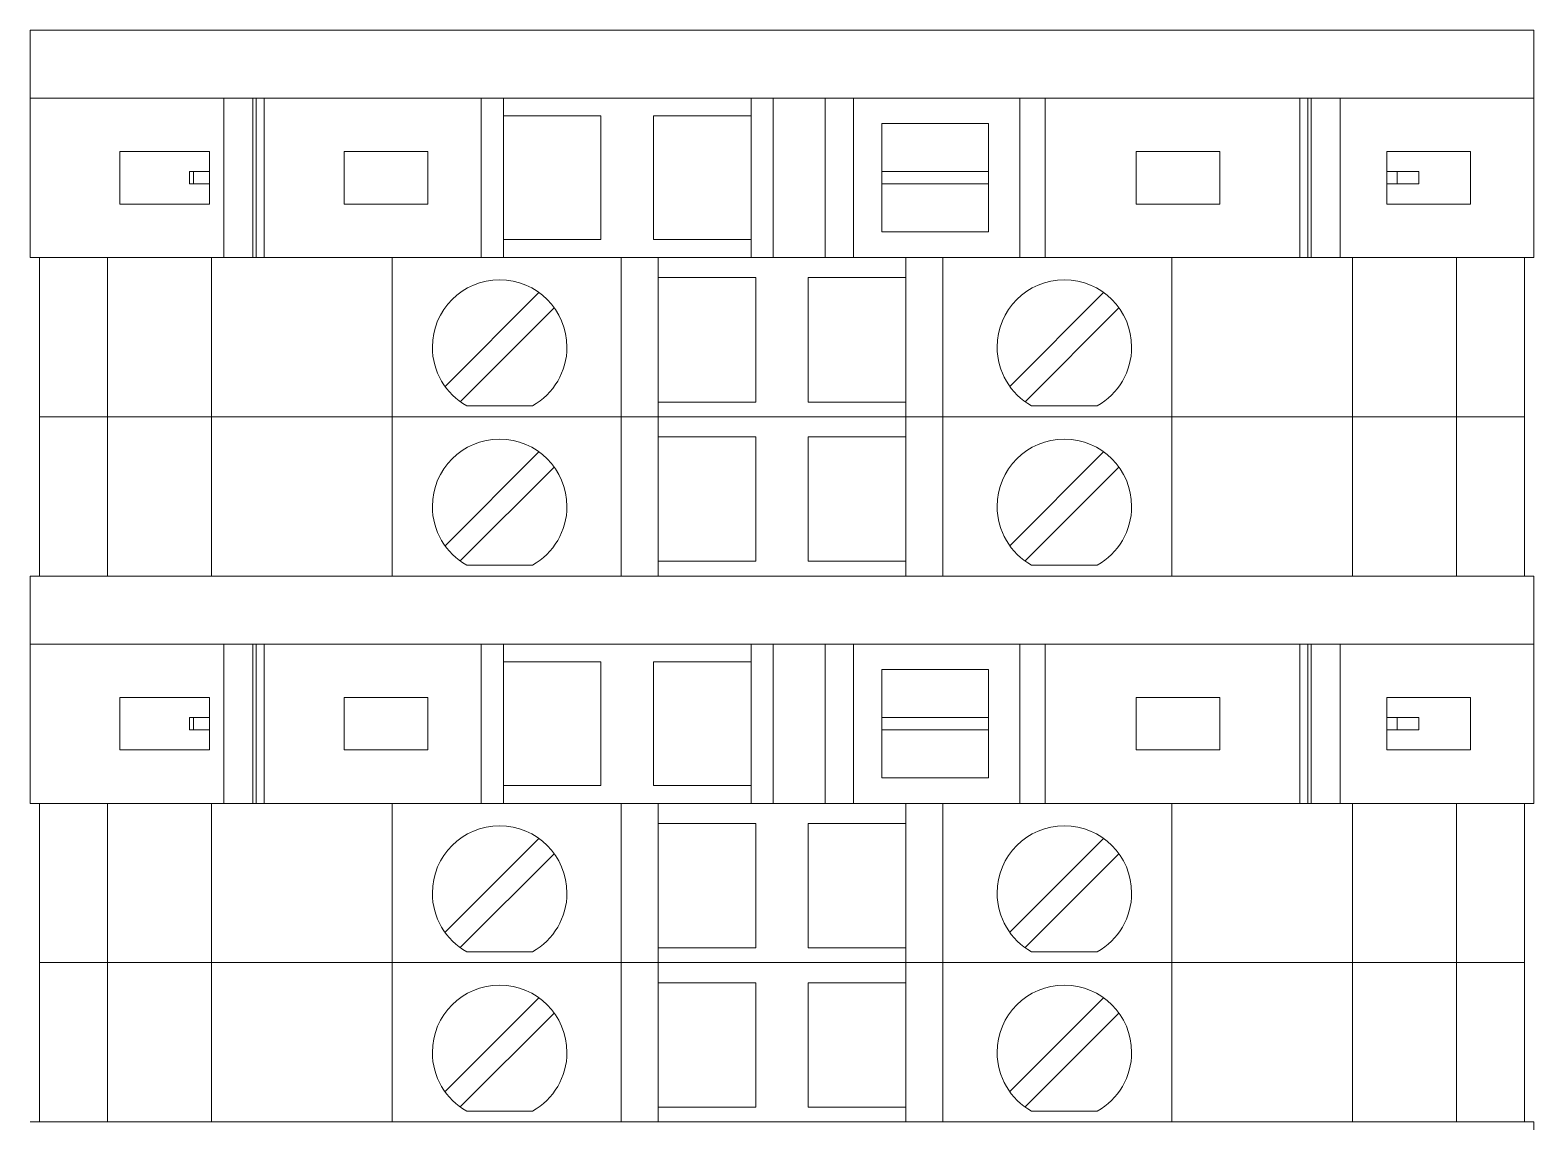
# Model space of a CAD drawing. Header units: millimetres. Extents: x 1880 to 4113, y 771 to 2990.
# Drawn here: x 3578.52 to 3627.12, y 2380.84 to 2416.14 of the extents above; entities that cross this region are included whole.
import ezdxf

# ---------------------------------------------------------------- set-up
doc = ezdxf.new("R2010")
doc.units = ezdxf.units.MM
doc.layers.add('000-PI-Oprema', color=30, linetype='Continuous', lineweight=5)
doc.layers.add('000-PI-ORMAR', color=2, linetype='Continuous')

msp = doc.modelspace()

# ---------------------------------------------------------------- linework, layer by layer
at = {"color": 0, "linetype": 'ByBlock', "lineweight": 0, "ltscale": 0.25}
for points in [[(3578.522, 2416.139), (3578.522, 2408.789), (3627.122, 2408.789), (3627.122, 2416.139), (3578.522, 2416.139)], [(3578.522, 2398.489), (3578.522, 2391.139), (3627.122, 2391.139), (3627.122, 2398.489), (3578.522, 2398.489)]]:
    msp.add_lwpolyline(points, dxfattribs=at)
at = {"layer": '000-PI-Oprema', "color": 0, "linetype": 'ByBlock', "lineweight": 0}
for p, q in [((3578.522, 2416.139), (3578.522, 2408.789)), ((3627.122, 2416.139), (3578.522, 2416.139)), ((3627.122, 2408.789), (3627.122, 2416.139)), ((3584.787, 2413.939), (3578.522, 2413.939)), ((3584.787, 2408.789), (3584.787, 2413.939)), ((3585.724, 2413.939), (3584.787, 2413.939)), ((3585.724, 2408.789), (3585.724, 2413.939)), ((3585.824, 2413.939), (3585.724, 2413.939)), ((3585.824, 2413.939), (3585.824, 2408.789)), ((3586.082, 2413.939), (3585.824, 2413.939)), ((3586.082, 2413.939), (3586.082, 2408.789)), ((3593.103, 2413.939), (3586.082, 2413.939)), ((3593.103, 2413.939), (3593.822, 2413.939)), ((3593.103, 2408.789), (3593.103, 2413.939)), ((3593.822, 2413.364), (3593.822, 2413.939)), ((3593.822, 2413.939), (3601.822, 2413.939)), ((3601.822, 2413.939), (3601.822, 2413.364)), ((3601.822, 2413.939), (3602.54, 2413.939)), ((3602.54, 2413.939), (3604.212, 2413.939)), ((3602.54, 2408.789), (3602.54, 2413.939)), ((3605.137, 2413.939), (3604.212, 2413.939)), ((3604.212, 2413.939), (3604.212, 2408.789)), ((3610.511, 2413.939), (3605.137, 2413.939)), ((3605.137, 2413.939), (3605.137, 2408.789)), ((3610.511, 2413.939), (3610.511, 2408.789)), ((3611.332, 2413.939), (3610.511, 2413.939)), ((3611.332, 2408.789), (3611.332, 2413.939)), ((3611.332, 2413.939), (3619.562, 2413.939)), ((3619.562, 2413.939), (3619.562, 2408.789)), ((3619.562, 2413.939), (3619.82, 2413.939)), ((3619.82, 2408.789), (3619.82, 2413.939)), ((3619.82, 2413.939), (3619.92, 2413.939)), ((3620.857, 2413.939), (3619.92, 2413.939)), ((3619.92, 2408.789), (3619.92, 2413.939)), ((3620.857, 2413.939), (3627.122, 2413.939)), ((3620.857, 2408.789), (3620.857, 2413.939)), ((3593.822, 2409.364), (3593.822, 2413.364)), ((3593.822, 2413.364), (3596.972, 2413.364)), ((3596.972, 2413.364), (3596.972, 2409.364)), ((3598.672, 2413.364), (3601.822, 2413.364)), ((3598.672, 2409.364), (3598.672, 2413.364)), ((3601.822, 2413.364), (3601.822, 2409.364)), ((3606.047, 2413.114), (3609.497, 2413.114)), ((3606.047, 2411.564), (3606.047, 2413.114)), ((3609.497, 2413.114), (3609.497, 2411.564)), ((3581.422, 2410.514), (3581.422, 2412.214)), ((3581.422, 2412.214), (3584.322, 2412.214)), ((3584.322, 2412.214), (3584.322, 2411.564)), ((3588.672, 2412.214), (3591.372, 2412.214)), ((3588.672, 2410.514), (3588.672, 2412.214)), ((3591.372, 2412.214), (3591.372, 2410.514)), ((3614.272, 2412.214), (3616.972, 2412.214)), ((3614.272, 2410.514), (3614.272, 2412.214)), ((3616.972, 2412.214), (3616.972, 2410.514)), ((3622.372, 2411.564), (3622.372, 2412.214)), ((3622.372, 2412.214), (3625.072, 2412.214)), ((3625.072, 2412.214), (3625.072, 2410.514)), ((3583.807, 2411.564), (3583.677, 2411.564)), ((3583.677, 2411.164), (3583.677, 2411.564)), ((3583.807, 2411.564), (3583.807, 2411.164)), ((3583.807, 2411.564), (3584.322, 2411.564)), ((3584.322, 2411.564), (3584.322, 2411.164)), ((3606.047, 2411.564), (3609.497, 2411.564)), ((3606.047, 2411.164), (3606.047, 2411.564)), ((3609.497, 2411.564), (3609.497, 2411.164)), ((3622.372, 2411.164), (3622.372, 2411.564)), ((3622.372, 2411.564), (3622.707, 2411.564)), ((3622.707, 2411.564), (3622.707, 2411.164)), ((3623.407, 2411.564), (3622.707, 2411.564)), ((3623.407, 2411.564), (3623.407, 2411.164)), ((3583.807, 2411.164), (3583.677, 2411.164)), ((3583.807, 2411.164), (3584.322, 2411.164)), ((3584.322, 2411.164), (3584.322, 2410.514)), ((3606.047, 2411.164), (3609.497, 2411.164)), ((3606.047, 2409.614), (3606.047, 2411.164)), ((3609.497, 2411.164), (3609.497, 2409.614)), ((3622.372, 2411.164), (3622.707, 2411.164)), ((3622.372, 2410.514), (3622.372, 2411.164)), ((3623.407, 2411.164), (3622.707, 2411.164)), ((3584.322, 2410.514), (3581.422, 2410.514)), ((3591.372, 2410.514), (3588.672, 2410.514)), ((3616.972, 2410.514), (3614.272, 2410.514)), ((3625.072, 2410.514), (3622.372, 2410.514)), ((3609.497, 2409.614), (3606.047, 2409.614)), ((3596.972, 2409.364), (3593.822, 2409.364)), ((3593.822, 2408.789), (3593.822, 2409.364)), ((3601.822, 2409.364), (3598.672, 2409.364)), ((3601.822, 2409.364), (3601.822, 2408.789)), ((3585.724, 2408.789), (3584.787, 2408.789)), ((3585.824, 2408.789), (3585.724, 2408.789)), ((3586.082, 2408.789), (3585.824, 2408.789)), ((3593.103, 2408.789), (3593.822, 2408.789)), ((3578.522, 2398.489), (3578.522, 2391.139)), ((3627.122, 2398.489), (3578.522, 2398.489)), ((3627.122, 2391.139), (3627.122, 2398.489)), ((3584.787, 2396.289), (3578.522, 2396.289)), ((3584.787, 2391.139), (3584.787, 2396.289)), ((3585.724, 2396.289), (3584.787, 2396.289)), ((3585.724, 2391.139), (3585.724, 2396.289)), ((3585.824, 2396.289), (3585.724, 2396.289)), ((3585.824, 2396.289), (3585.824, 2391.139)), ((3586.082, 2396.289), (3585.824, 2396.289)), ((3586.082, 2396.289), (3586.082, 2391.139)), ((3593.103, 2396.289), (3586.082, 2396.289)), ((3593.103, 2396.289), (3593.822, 2396.289)), ((3593.103, 2391.139), (3593.103, 2396.289)), ((3593.822, 2395.714), (3593.822, 2396.289)), ((3593.822, 2396.289), (3601.822, 2396.289)), ((3601.822, 2396.289), (3601.822, 2395.714)), ((3601.822, 2396.289), (3602.54, 2396.289)), ((3602.54, 2396.289), (3604.212, 2396.289)), ((3602.54, 2391.139), (3602.54, 2396.289)), ((3605.137, 2396.289), (3604.212, 2396.289)), ((3604.212, 2396.289), (3604.212, 2391.139)), ((3610.511, 2396.289), (3605.137, 2396.289)), ((3605.137, 2396.289), (3605.137, 2391.139)), ((3610.511, 2396.289), (3610.511, 2391.139)), ((3611.332, 2396.289), (3610.511, 2396.289)), ((3611.332, 2391.139), (3611.332, 2396.289)), ((3611.332, 2396.289), (3619.562, 2396.289)), ((3619.562, 2396.289), (3619.562, 2391.139)), ((3619.562, 2396.289), (3619.82, 2396.289)), ((3619.82, 2391.139), (3619.82, 2396.289)), ((3619.82, 2396.289), (3619.92, 2396.289)), ((3620.857, 2396.289), (3619.92, 2396.289)), ((3619.92, 2391.139), (3619.92, 2396.289)), ((3620.857, 2396.289), (3627.122, 2396.289)), ((3620.857, 2391.139), (3620.857, 2396.289)), ((3593.822, 2391.714), (3593.822, 2395.714)), ((3593.822, 2395.714), (3596.972, 2395.714)), ((3596.972, 2395.714), (3596.972, 2391.714)), ((3598.672, 2395.714), (3601.822, 2395.714)), ((3598.672, 2391.714), (3598.672, 2395.714)), ((3601.822, 2395.714), (3601.822, 2391.714)), ((3606.047, 2395.464), (3609.497, 2395.464)), ((3606.047, 2393.914), (3606.047, 2395.464)), ((3609.497, 2395.464), (3609.497, 2393.914)), ((3581.422, 2392.864), (3581.422, 2394.564)), ((3581.422, 2394.564), (3584.322, 2394.564)), ((3584.322, 2394.564), (3584.322, 2393.914)), ((3588.672, 2394.564), (3591.372, 2394.564)), ((3588.672, 2392.864), (3588.672, 2394.564)), ((3591.372, 2394.564), (3591.372, 2392.864)), ((3614.272, 2394.564), (3616.972, 2394.564)), ((3614.272, 2392.864), (3614.272, 2394.564)), ((3616.972, 2394.564), (3616.972, 2392.864)), ((3622.372, 2393.914), (3622.372, 2394.564)), ((3622.372, 2394.564), (3625.072, 2394.564)), ((3625.072, 2394.564), (3625.072, 2392.864)), ((3583.807, 2393.914), (3583.677, 2393.914)), ((3583.677, 2393.514), (3583.677, 2393.914)), ((3583.807, 2393.914), (3583.807, 2393.514)), ((3583.807, 2393.914), (3584.322, 2393.914)), ((3584.322, 2393.914), (3584.322, 2393.514)), ((3606.047, 2393.914), (3609.497, 2393.914)), ((3606.047, 2393.514), (3606.047, 2393.914)), ((3609.497, 2393.914), (3609.497, 2393.514)), ((3622.372, 2393.514), (3622.372, 2393.914)), ((3622.372, 2393.914), (3622.707, 2393.914)), ((3622.707, 2393.914), (3622.707, 2393.514)), ((3623.407, 2393.914), (3622.707, 2393.914)), ((3623.407, 2393.914), (3623.407, 2393.514)), ((3583.807, 2393.514), (3583.677, 2393.514)), ((3583.807, 2393.514), (3584.322, 2393.514)), ((3584.322, 2393.514), (3584.322, 2392.864)), ((3606.047, 2393.514), (3609.497, 2393.514)), ((3606.047, 2391.964), (3606.047, 2393.514)), ((3609.497, 2393.514), (3609.497, 2391.964)), ((3622.372, 2393.514), (3622.707, 2393.514)), ((3622.372, 2392.864), (3622.372, 2393.514)), ((3623.407, 2393.514), (3622.707, 2393.514)), ((3584.322, 2392.864), (3581.422, 2392.864)), ((3591.372, 2392.864), (3588.672, 2392.864)), ((3616.972, 2392.864), (3614.272, 2392.864)), ((3625.072, 2392.864), (3622.372, 2392.864)), ((3596.972, 2391.714), (3593.822, 2391.714)), ((3593.822, 2391.139), (3593.822, 2391.714)), ((3601.822, 2391.714), (3598.672, 2391.714)), ((3601.822, 2391.714), (3601.822, 2391.139)), ((3609.497, 2391.964), (3606.047, 2391.964)), ((3585.724, 2391.139), (3584.787, 2391.139)), ((3585.824, 2391.139), (3585.724, 2391.139)), ((3586.082, 2391.139), (3585.824, 2391.139)), ((3593.103, 2391.139), (3593.822, 2391.139)), ((3627.122, 2380.839), (3578.522, 2380.839)), ((3627.122, 2373.489), (3627.122, 2380.839))]:
    msp.add_line(p, q, dxfattribs=at)
at = {"layer": '000-PI-Oprema', "color": 0, "linetype": 'ByBlock', "lineweight": 0, "ltscale": 0.25}
for p, q in [((3627.122, 2408.789), (3578.522, 2408.789)), ((3627.122, 2391.139), (3578.522, 2391.139))]:
    msp.add_line(p, q, dxfattribs=at)
at = {"layer": '000-PI-ORMAR', "color": 0, "linetype": 'ByBlock', "lineweight": 0}
for p, q in [((3578.822, 2408.789), (3578.822, 2408.789)), ((3578.822, 2408.789), (3579.505, 2408.789)), ((3578.822, 2403.639), (3578.822, 2408.789)), ((3579.822, 2408.789), (3579.505, 2408.789)), ((3579.822, 2408.789), (3579.822, 2408.789)), ((3581.022, 2408.789), (3579.822, 2408.789)), ((3581.022, 2408.789), (3581.022, 2408.789)), ((3582.614, 2408.789), (3581.022, 2408.789)), ((3581.022, 2403.639), (3581.022, 2408.789)), ((3584.756, 2408.789), (3582.614, 2408.789)), ((3583.072, 2408.789), (3583.072, 2408.789)), ((3584.383, 2403.639), (3584.383, 2408.789)), ((3585.14, 2408.789), (3584.756, 2408.789)), ((3587.648, 2408.789), (3585.14, 2408.789)), ((3585.622, 2408.789), (3585.622, 2408.789)), ((3586.522, 2408.789), (3586.522, 2408.789)), ((3590.222, 2408.789), (3587.648, 2408.789)), ((3597.622, 2408.789), (3590.222, 2408.789)), ((3590.222, 2403.639), (3590.222, 2408.789)), ((3598.822, 2408.789), (3597.622, 2408.789)), ((3597.622, 2403.639), (3597.622, 2408.789)), ((3598.822, 2408.789), (3598.822, 2408.789)), ((3606.822, 2408.789), (3598.822, 2408.789)), ((3598.822, 2403.639), (3598.822, 2408.789)), ((3606.822, 2408.789), (3606.822, 2408.789)), ((3608.022, 2408.789), (3606.822, 2408.789)), ((3606.822, 2403.639), (3606.822, 2408.789)), ((3615.422, 2408.789), (3608.022, 2408.789)), ((3608.022, 2403.639), (3608.022, 2408.789)), ((3612.622, 2408.789), (3612.622, 2408.789)), ((3617.996, 2408.789), (3615.422, 2408.789)), ((3615.422, 2403.639), (3615.422, 2408.789)), ((3617.672, 2408.789), (3617.672, 2408.789)), ((3620.504, 2408.789), (3617.996, 2408.789)), ((3620.322, 2408.789), (3620.322, 2408.789)), ((3620.888, 2408.789), (3620.504, 2408.789)), ((3623.03, 2408.789), (3620.888, 2408.789)), ((3621.261, 2403.639), (3621.261, 2408.789)), ((3622.572, 2408.789), (3622.572, 2408.789)), ((3624.622, 2408.789), (3623.03, 2408.789)), ((3624.622, 2408.789), (3624.622, 2408.789)), ((3624.622, 2408.789), (3626.822, 2408.789)), ((3624.622, 2403.639), (3624.622, 2408.789)), ((3626.822, 2408.789), (3626.822, 2408.789)), ((3626.822, 2403.639), (3626.822, 2408.789)), ((3598.822, 2408.139), (3598.822, 2408.139)), ((3598.822, 2408.139), (3601.972, 2408.139)), ((3601.972, 2408.139), (3601.972, 2404.114)), ((3601.972, 2408.139), (3601.972, 2408.139)), ((3603.672, 2408.139), (3606.822, 2408.139)), ((3603.672, 2404.114), (3603.672, 2408.139)), ((3603.672, 2408.139), (3603.672, 2408.139)), ((3606.822, 2408.139), (3606.822, 2408.139)), ((3594.967, 2407.654), (3591.932, 2404.619)), ((3594.967, 2407.654), (3594.967, 2407.654)), ((3613.217, 2407.654), (3610.182, 2404.619)), ((3613.217, 2407.654), (3613.217, 2407.654)), ((3592.426, 2404.124), (3595.462, 2407.159)), ((3595.462, 2407.159), (3595.462, 2407.159)), ((3597.622, 2404.589), (3597.622, 2407.189)), ((3597.622, 2407.189), (3597.622, 2407.189)), ((3608.022, 2407.189), (3608.022, 2407.189)), ((3608.022, 2404.589), (3608.022, 2407.189)), ((3610.676, 2404.124), (3613.712, 2407.159)), ((3613.712, 2407.159), (3613.712, 2407.159)), ((3591.932, 2404.619), (3591.932, 2404.619)), ((3597.622, 2404.589), (3597.622, 2404.589)), ((3608.022, 2404.589), (3608.022, 2404.589)), ((3610.182, 2404.619), (3610.182, 2404.619)), ((3592.426, 2404.124), (3592.426, 2404.124)), ((3592.638, 2403.989), (3592.638, 2403.989)), ((3592.638, 2403.989), (3594.756, 2403.989)), ((3594.756, 2403.989), (3594.756, 2403.989)), ((3598.822, 2404.114), (3598.822, 2404.114)), ((3601.972, 2404.114), (3598.822, 2404.114)), ((3601.972, 2404.114), (3601.972, 2404.114)), ((3606.822, 2404.114), (3603.672, 2404.114)), ((3603.672, 2404.114), (3603.672, 2404.114)), ((3606.822, 2404.114), (3606.822, 2404.114)), ((3610.676, 2404.124), (3610.676, 2404.124)), ((3610.888, 2403.989), (3610.888, 2403.989)), ((3610.888, 2403.989), (3613.006, 2403.989)), ((3613.006, 2403.989), (3613.006, 2403.989)), ((3578.822, 2403.639), (3578.822, 2403.639)), ((3578.822, 2403.639), (3579.505, 2403.639)), ((3578.822, 2403.639), (3578.822, 2403.639)), ((3578.822, 2403.639), (3579.505, 2403.639)), ((3578.822, 2398.489), (3578.822, 2403.639)), ((3579.822, 2403.639), (3579.505, 2403.639)), ((3579.822, 2403.639), (3579.505, 2403.639)), ((3581.022, 2403.639), (3579.822, 2403.639)), ((3579.822, 2403.639), (3579.822, 2403.639)), ((3579.822, 2403.639), (3579.822, 2403.639)), ((3581.022, 2403.639), (3579.822, 2403.639)), ((3580.322, 2403.639), (3580.322, 2403.639)), ((3582.614, 2403.639), (3581.022, 2403.639)), ((3581.022, 2403.639), (3581.022, 2403.639)), ((3581.022, 2403.639), (3581.022, 2403.639)), ((3582.614, 2403.639), (3581.022, 2403.639)), ((3581.022, 2398.489), (3581.022, 2403.639)), ((3584.756, 2403.639), (3582.614, 2403.639)), ((3584.756, 2403.639), (3582.614, 2403.639)), ((3583.072, 2403.639), (3583.072, 2403.639)), ((3583.072, 2403.639), (3583.072, 2403.639)), ((3584.383, 2398.489), (3584.383, 2403.639)), ((3584.756, 2403.639), (3585.14, 2403.639)), ((3585.14, 2403.639), (3584.756, 2403.639)), ((3585.14, 2403.639), (3587.648, 2403.639)), ((3587.648, 2403.639), (3585.14, 2403.639)), ((3585.622, 2403.639), (3585.622, 2403.639)), ((3585.622, 2403.639), (3585.622, 2403.639)), ((3586.522, 2403.639), (3586.522, 2403.639)), ((3586.522, 2403.639), (3586.522, 2403.639)), ((3586.822, 2403.639), (3586.822, 2403.639)), ((3590.222, 2403.639), (3587.648, 2403.639)), ((3590.222, 2403.639), (3587.648, 2403.639)), ((3597.622, 2403.639), (3590.222, 2403.639)), ((3597.622, 2403.639), (3590.222, 2403.639)), ((3590.222, 2398.489), (3590.222, 2403.639)), ((3598.822, 2403.639), (3597.622, 2403.639)), ((3598.822, 2403.639), (3597.622, 2403.639)), ((3597.622, 2398.489), (3597.622, 2403.639)), ((3606.822, 2403.639), (3598.822, 2403.639)), ((3598.822, 2403.639), (3598.822, 2403.639)), ((3598.822, 2403.639), (3598.822, 2403.639)), ((3606.822, 2403.639), (3598.822, 2403.639)), ((3598.822, 2398.489), (3598.822, 2403.639)), ((3608.022, 2403.639), (3606.822, 2403.639)), ((3606.822, 2403.639), (3606.822, 2403.639)), ((3606.822, 2403.639), (3606.822, 2403.639)), ((3608.022, 2403.639), (3606.822, 2403.639)), ((3606.822, 2398.489), (3606.822, 2403.639)), ((3615.422, 2403.639), (3608.022, 2403.639)), ((3615.422, 2403.639), (3608.022, 2403.639)), ((3608.022, 2398.489), (3608.022, 2403.639)), ((3612.622, 2403.639), (3612.622, 2403.639)), ((3612.622, 2403.639), (3612.622, 2403.639)), ((3617.996, 2403.639), (3615.422, 2403.639)), ((3617.996, 2403.639), (3615.422, 2403.639)), ((3615.422, 2398.489), (3615.422, 2403.639)), ((3617.672, 2403.639), (3617.672, 2403.639)), ((3617.672, 2403.639), (3617.672, 2403.639)), ((3617.996, 2403.639), (3620.504, 2403.639)), ((3620.504, 2403.639), (3617.996, 2403.639)), ((3618.822, 2403.639), (3618.822, 2403.639)), ((3620.322, 2403.639), (3620.322, 2403.639)), ((3620.322, 2403.639), (3620.322, 2403.639)), ((3620.504, 2403.639), (3620.888, 2403.639)), ((3620.888, 2403.639), (3620.504, 2403.639)), ((3623.03, 2403.639), (3620.888, 2403.639)), ((3623.03, 2403.639), (3620.888, 2403.639)), ((3621.261, 2398.489), (3621.261, 2403.639)), ((3622.572, 2403.639), (3622.572, 2403.639)), ((3622.572, 2403.639), (3622.572, 2403.639)), ((3624.622, 2403.639), (3623.03, 2403.639)), ((3624.622, 2403.639), (3623.03, 2403.639)), ((3624.622, 2403.639), (3626.822, 2403.639)), ((3624.622, 2403.639), (3624.622, 2403.639)), ((3624.622, 2403.639), (3624.622, 2403.639)), ((3624.622, 2403.639), (3626.822, 2403.639)), ((3624.622, 2398.489), (3624.622, 2403.639)), ((3626.822, 2403.639), (3626.822, 2403.639)), ((3626.822, 2403.639), (3626.822, 2403.639)), ((3626.822, 2398.489), (3626.822, 2403.639)), ((3598.822, 2402.989), (3598.822, 2402.989)), ((3598.822, 2402.989), (3601.972, 2402.989)), ((3601.972, 2402.989), (3601.972, 2398.964)), ((3601.972, 2402.989), (3601.972, 2402.989)), ((3603.672, 2402.989), (3606.822, 2402.989)), ((3603.672, 2398.964), (3603.672, 2402.989)), ((3603.672, 2402.989), (3603.672, 2402.989)), ((3606.822, 2402.989), (3606.822, 2402.989)), ((3594.967, 2402.504), (3591.932, 2399.469)), ((3594.967, 2402.504), (3594.967, 2402.504)), ((3613.217, 2402.504), (3610.182, 2399.469)), ((3613.217, 2402.504), (3613.217, 2402.504)), ((3592.426, 2398.974), (3595.462, 2402.009)), ((3595.462, 2402.009), (3595.462, 2402.009)), ((3597.622, 2399.439), (3597.622, 2402.039)), ((3597.622, 2402.039), (3597.622, 2402.039)), ((3608.022, 2402.039), (3608.022, 2402.039)), ((3608.022, 2399.439), (3608.022, 2402.039)), ((3610.676, 2398.974), (3613.712, 2402.009)), ((3613.712, 2402.009), (3613.712, 2402.009)), ((3591.932, 2399.469), (3591.932, 2399.469)), ((3597.622, 2399.439), (3597.622, 2399.439)), ((3608.022, 2399.439), (3608.022, 2399.439)), ((3610.182, 2399.469), (3610.182, 2399.469)), ((3592.426, 2398.974), (3592.426, 2398.974)), ((3598.822, 2398.964), (3598.822, 2398.964)), ((3601.972, 2398.964), (3598.822, 2398.964)), ((3601.972, 2398.964), (3601.972, 2398.964)), ((3606.822, 2398.964), (3603.672, 2398.964)), ((3603.672, 2398.964), (3603.672, 2398.964)), ((3606.822, 2398.964), (3606.822, 2398.964)), ((3610.676, 2398.974), (3610.676, 2398.974)), ((3578.822, 2398.489), (3578.822, 2398.489)), ((3578.822, 2398.489), (3579.505, 2398.489)), ((3579.822, 2398.489), (3579.505, 2398.489)), ((3581.022, 2398.489), (3579.822, 2398.489)), ((3579.822, 2398.489), (3579.822, 2398.489)), ((3580.322, 2398.489), (3580.322, 2398.489)), ((3582.614, 2398.489), (3581.022, 2398.489)), ((3581.022, 2398.489), (3581.022, 2398.489)), ((3584.756, 2398.489), (3582.614, 2398.489)), ((3583.072, 2398.489), (3583.072, 2398.489)), ((3584.756, 2398.489), (3585.14, 2398.489)), ((3585.14, 2398.489), (3587.648, 2398.489)), ((3585.622, 2398.489), (3585.622, 2398.489)), ((3586.522, 2398.489), (3586.522, 2398.489)), ((3586.822, 2398.489), (3586.822, 2398.489)), ((3590.222, 2398.489), (3587.648, 2398.489)), ((3597.622, 2398.489), (3590.222, 2398.489)), ((3592.638, 2398.839), (3592.638, 2398.839)), ((3592.638, 2398.839), (3594.756, 2398.839)), ((3594.756, 2398.839), (3594.756, 2398.839)), ((3598.822, 2398.489), (3597.622, 2398.489)), ((3606.822, 2398.489), (3598.822, 2398.489)), ((3598.822, 2398.489), (3598.822, 2398.489)), ((3608.022, 2398.489), (3606.822, 2398.489)), ((3606.822, 2398.489), (3606.822, 2398.489)), ((3615.422, 2398.489), (3608.022, 2398.489)), ((3610.888, 2398.839), (3610.888, 2398.839)), ((3610.888, 2398.839), (3613.006, 2398.839)), ((3612.622, 2398.489), (3612.622, 2398.489)), ((3613.006, 2398.839), (3613.006, 2398.839)), ((3617.996, 2398.489), (3615.422, 2398.489)), ((3617.672, 2398.489), (3617.672, 2398.489)), ((3617.996, 2398.489), (3620.504, 2398.489)), ((3618.822, 2398.489), (3618.822, 2398.489)), ((3620.322, 2398.489), (3620.322, 2398.489)), ((3620.504, 2398.489), (3620.888, 2398.489)), ((3623.03, 2398.489), (3620.888, 2398.489)), ((3622.572, 2398.489), (3622.572, 2398.489)), ((3624.622, 2398.489), (3623.03, 2398.489)), ((3624.622, 2398.489), (3626.822, 2398.489)), ((3624.622, 2398.489), (3624.622, 2398.489)), ((3626.822, 2398.489), (3626.822, 2398.489)), ((3578.822, 2391.139), (3578.822, 2391.139)), ((3578.822, 2391.139), (3579.505, 2391.139)), ((3578.822, 2385.989), (3578.822, 2391.139)), ((3579.822, 2391.139), (3579.505, 2391.139)), ((3579.822, 2391.139), (3579.822, 2391.139)), ((3581.022, 2391.139), (3579.822, 2391.139)), ((3581.022, 2391.139), (3581.022, 2391.139)), ((3582.614, 2391.139), (3581.022, 2391.139)), ((3581.022, 2385.989), (3581.022, 2391.139)), ((3584.756, 2391.139), (3582.614, 2391.139)), ((3583.072, 2391.139), (3583.072, 2391.139)), ((3584.383, 2385.989), (3584.383, 2391.139)), ((3585.14, 2391.139), (3584.756, 2391.139)), ((3587.648, 2391.139), (3585.14, 2391.139)), ((3585.622, 2391.139), (3585.622, 2391.139)), ((3586.522, 2391.139), (3586.522, 2391.139)), ((3590.222, 2391.139), (3587.648, 2391.139)), ((3597.622, 2391.139), (3590.222, 2391.139)), ((3590.222, 2385.989), (3590.222, 2391.139)), ((3598.822, 2391.139), (3597.622, 2391.139)), ((3597.622, 2385.989), (3597.622, 2391.139)), ((3598.822, 2391.139), (3598.822, 2391.139)), ((3606.822, 2391.139), (3598.822, 2391.139)), ((3598.822, 2385.989), (3598.822, 2391.139)), ((3606.822, 2391.139), (3606.822, 2391.139)), ((3608.022, 2391.139), (3606.822, 2391.139)), ((3606.822, 2385.989), (3606.822, 2391.139)), ((3615.422, 2391.139), (3608.022, 2391.139)), ((3608.022, 2385.989), (3608.022, 2391.139)), ((3612.622, 2391.139), (3612.622, 2391.139)), ((3617.996, 2391.139), (3615.422, 2391.139)), ((3615.422, 2385.989), (3615.422, 2391.139)), ((3617.672, 2391.139), (3617.672, 2391.139)), ((3620.504, 2391.139), (3617.996, 2391.139)), ((3620.322, 2391.139), (3620.322, 2391.139)), ((3620.888, 2391.139), (3620.504, 2391.139)), ((3623.03, 2391.139), (3620.888, 2391.139)), ((3621.261, 2385.989), (3621.261, 2391.139)), ((3622.572, 2391.139), (3622.572, 2391.139)), ((3624.622, 2391.139), (3623.03, 2391.139)), ((3624.622, 2391.139), (3624.622, 2391.139)), ((3624.622, 2391.139), (3626.822, 2391.139)), ((3624.622, 2385.989), (3624.622, 2391.139)), ((3626.822, 2391.139), (3626.822, 2391.139)), ((3626.822, 2385.989), (3626.822, 2391.139)), ((3598.822, 2390.489), (3598.822, 2390.489)), ((3598.822, 2390.489), (3601.972, 2390.489)), ((3601.972, 2390.489), (3601.972, 2386.464)), ((3601.972, 2390.489), (3601.972, 2390.489)), ((3603.672, 2390.489), (3606.822, 2390.489)), ((3603.672, 2386.464), (3603.672, 2390.489)), ((3603.672, 2390.489), (3603.672, 2390.489)), ((3606.822, 2390.489), (3606.822, 2390.489)), ((3594.967, 2390.004), (3591.932, 2386.969)), ((3594.967, 2390.004), (3594.967, 2390.004)), ((3613.217, 2390.004), (3610.182, 2386.969)), ((3613.217, 2390.004), (3613.217, 2390.004)), ((3592.426, 2386.474), (3595.462, 2389.509)), ((3595.462, 2389.509), (3595.462, 2389.509)), ((3597.622, 2386.939), (3597.622, 2389.539)), ((3597.622, 2389.539), (3597.622, 2389.539)), ((3608.022, 2389.539), (3608.022, 2389.539)), ((3608.022, 2386.939), (3608.022, 2389.539)), ((3610.676, 2386.474), (3613.712, 2389.509)), ((3613.712, 2389.509), (3613.712, 2389.509)), ((3591.932, 2386.969), (3591.932, 2386.969)), ((3597.622, 2386.939), (3597.622, 2386.939)), ((3608.022, 2386.939), (3608.022, 2386.939)), ((3610.182, 2386.969), (3610.182, 2386.969)), ((3592.426, 2386.474), (3592.426, 2386.474)), ((3592.638, 2386.339), (3592.638, 2386.339)), ((3592.638, 2386.339), (3594.756, 2386.339)), ((3594.756, 2386.339), (3594.756, 2386.339)), ((3598.822, 2386.464), (3598.822, 2386.464)), ((3601.972, 2386.464), (3598.822, 2386.464)), ((3601.972, 2386.464), (3601.972, 2386.464)), ((3606.822, 2386.464), (3603.672, 2386.464)), ((3603.672, 2386.464), (3603.672, 2386.464)), ((3606.822, 2386.464), (3606.822, 2386.464)), ((3610.676, 2386.474), (3610.676, 2386.474)), ((3610.888, 2386.339), (3610.888, 2386.339)), ((3610.888, 2386.339), (3613.006, 2386.339)), ((3613.006, 2386.339), (3613.006, 2386.339)), ((3578.822, 2385.989), (3578.822, 2385.989)), ((3578.822, 2385.989), (3579.505, 2385.989)), ((3578.822, 2385.989), (3578.822, 2385.989)), ((3578.822, 2385.989), (3579.505, 2385.989)), ((3578.822, 2380.839), (3578.822, 2385.989)), ((3579.822, 2385.989), (3579.505, 2385.989)), ((3579.822, 2385.989), (3579.505, 2385.989)), ((3581.022, 2385.989), (3579.822, 2385.989)), ((3579.822, 2385.989), (3579.822, 2385.989)), ((3579.822, 2385.989), (3579.822, 2385.989)), ((3581.022, 2385.989), (3579.822, 2385.989)), ((3580.322, 2385.989), (3580.322, 2385.989)), ((3582.614, 2385.989), (3581.022, 2385.989)), ((3581.022, 2385.989), (3581.022, 2385.989)), ((3581.022, 2385.989), (3581.022, 2385.989)), ((3582.614, 2385.989), (3581.022, 2385.989)), ((3581.022, 2380.839), (3581.022, 2385.989)), ((3584.756, 2385.989), (3582.614, 2385.989)), ((3584.756, 2385.989), (3582.614, 2385.989)), ((3583.072, 2385.989), (3583.072, 2385.989)), ((3583.072, 2385.989), (3583.072, 2385.989)), ((3584.383, 2380.839), (3584.383, 2385.989)), ((3584.756, 2385.989), (3585.14, 2385.989)), ((3585.14, 2385.989), (3584.756, 2385.989)), ((3585.14, 2385.989), (3587.648, 2385.989)), ((3587.648, 2385.989), (3585.14, 2385.989)), ((3585.622, 2385.989), (3585.622, 2385.989)), ((3585.622, 2385.989), (3585.622, 2385.989)), ((3586.522, 2385.989), (3586.522, 2385.989)), ((3586.522, 2385.989), (3586.522, 2385.989)), ((3586.822, 2385.989), (3586.822, 2385.989)), ((3590.222, 2385.989), (3587.648, 2385.989)), ((3590.222, 2385.989), (3587.648, 2385.989)), ((3597.622, 2385.989), (3590.222, 2385.989)), ((3597.622, 2385.989), (3590.222, 2385.989)), ((3590.222, 2380.839), (3590.222, 2385.989)), ((3598.822, 2385.989), (3597.622, 2385.989)), ((3598.822, 2385.989), (3597.622, 2385.989)), ((3597.622, 2380.839), (3597.622, 2385.989)), ((3606.822, 2385.989), (3598.822, 2385.989)), ((3598.822, 2385.989), (3598.822, 2385.989)), ((3598.822, 2385.989), (3598.822, 2385.989)), ((3606.822, 2385.989), (3598.822, 2385.989)), ((3598.822, 2380.839), (3598.822, 2385.989)), ((3608.022, 2385.989), (3606.822, 2385.989)), ((3606.822, 2385.989), (3606.822, 2385.989)), ((3606.822, 2385.989), (3606.822, 2385.989)), ((3608.022, 2385.989), (3606.822, 2385.989)), ((3606.822, 2380.839), (3606.822, 2385.989)), ((3615.422, 2385.989), (3608.022, 2385.989)), ((3615.422, 2385.989), (3608.022, 2385.989)), ((3608.022, 2380.839), (3608.022, 2385.989)), ((3612.622, 2385.989), (3612.622, 2385.989)), ((3612.622, 2385.989), (3612.622, 2385.989)), ((3617.996, 2385.989), (3615.422, 2385.989)), ((3617.996, 2385.989), (3615.422, 2385.989)), ((3615.422, 2380.839), (3615.422, 2385.989)), ((3617.672, 2385.989), (3617.672, 2385.989)), ((3617.672, 2385.989), (3617.672, 2385.989)), ((3617.996, 2385.989), (3620.504, 2385.989)), ((3620.504, 2385.989), (3617.996, 2385.989)), ((3618.822, 2385.989), (3618.822, 2385.989)), ((3620.322, 2385.989), (3620.322, 2385.989)), ((3620.322, 2385.989), (3620.322, 2385.989)), ((3620.504, 2385.989), (3620.888, 2385.989)), ((3620.888, 2385.989), (3620.504, 2385.989)), ((3623.03, 2385.989), (3620.888, 2385.989)), ((3623.03, 2385.989), (3620.888, 2385.989)), ((3621.261, 2380.839), (3621.261, 2385.989)), ((3622.572, 2385.989), (3622.572, 2385.989)), ((3622.572, 2385.989), (3622.572, 2385.989)), ((3624.622, 2385.989), (3623.03, 2385.989)), ((3624.622, 2385.989), (3623.03, 2385.989)), ((3624.622, 2385.989), (3626.822, 2385.989)), ((3624.622, 2385.989), (3624.622, 2385.989)), ((3624.622, 2385.989), (3624.622, 2385.989)), ((3624.622, 2385.989), (3626.822, 2385.989)), ((3624.622, 2380.839), (3624.622, 2385.989)), ((3626.822, 2385.989), (3626.822, 2385.989)), ((3626.822, 2385.989), (3626.822, 2385.989)), ((3626.822, 2380.839), (3626.822, 2385.989)), ((3598.822, 2385.339), (3598.822, 2385.339)), ((3598.822, 2385.339), (3601.972, 2385.339)), ((3601.972, 2385.339), (3601.972, 2381.314)), ((3601.972, 2385.339), (3601.972, 2385.339)), ((3603.672, 2385.339), (3606.822, 2385.339)), ((3603.672, 2381.314), (3603.672, 2385.339)), ((3603.672, 2385.339), (3603.672, 2385.339)), ((3606.822, 2385.339), (3606.822, 2385.339)), ((3594.967, 2384.854), (3591.932, 2381.819)), ((3594.967, 2384.854), (3594.967, 2384.854)), ((3613.217, 2384.854), (3610.182, 2381.819)), ((3613.217, 2384.854), (3613.217, 2384.854)), ((3592.426, 2381.324), (3595.462, 2384.359)), ((3595.462, 2384.359), (3595.462, 2384.359)), ((3597.622, 2381.789), (3597.622, 2384.389)), ((3597.622, 2384.389), (3597.622, 2384.389)), ((3608.022, 2384.389), (3608.022, 2384.389)), ((3608.022, 2381.789), (3608.022, 2384.389)), ((3610.676, 2381.324), (3613.712, 2384.359)), ((3613.712, 2384.359), (3613.712, 2384.359)), ((3591.932, 2381.819), (3591.932, 2381.819)), ((3597.622, 2381.789), (3597.622, 2381.789)), ((3608.022, 2381.789), (3608.022, 2381.789)), ((3610.182, 2381.819), (3610.182, 2381.819)), ((3592.426, 2381.324), (3592.426, 2381.324)), ((3592.638, 2381.189), (3592.638, 2381.189)), ((3592.638, 2381.189), (3594.756, 2381.189)), ((3594.756, 2381.189), (3594.756, 2381.189)), ((3598.822, 2381.314), (3598.822, 2381.314)), ((3601.972, 2381.314), (3598.822, 2381.314)), ((3601.972, 2381.314), (3601.972, 2381.314)), ((3606.822, 2381.314), (3603.672, 2381.314)), ((3603.672, 2381.314), (3603.672, 2381.314)), ((3606.822, 2381.314), (3606.822, 2381.314)), ((3610.676, 2381.324), (3610.676, 2381.324)), ((3610.888, 2381.189), (3610.888, 2381.189)), ((3610.888, 2381.189), (3613.006, 2381.189)), ((3613.006, 2381.189), (3613.006, 2381.189)), ((3578.822, 2380.839), (3578.822, 2380.839)), ((3578.822, 2380.839), (3579.505, 2380.839)), ((3579.822, 2380.839), (3579.505, 2380.839)), ((3581.022, 2380.839), (3579.822, 2380.839)), ((3579.822, 2380.839), (3579.822, 2380.839)), ((3580.322, 2380.839), (3580.322, 2380.839)), ((3582.614, 2380.839), (3581.022, 2380.839)), ((3581.022, 2380.839), (3581.022, 2380.839)), ((3584.756, 2380.839), (3582.614, 2380.839)), ((3583.072, 2380.839), (3583.072, 2380.839)), ((3584.756, 2380.839), (3585.14, 2380.839)), ((3585.14, 2380.839), (3587.648, 2380.839)), ((3585.622, 2380.839), (3585.622, 2380.839)), ((3586.522, 2380.839), (3586.522, 2380.839)), ((3586.822, 2380.839), (3586.822, 2380.839)), ((3590.222, 2380.839), (3587.648, 2380.839)), ((3597.622, 2380.839), (3590.222, 2380.839)), ((3598.822, 2380.839), (3597.622, 2380.839)), ((3606.822, 2380.839), (3598.822, 2380.839)), ((3598.822, 2380.839), (3598.822, 2380.839)), ((3608.022, 2380.839), (3606.822, 2380.839)), ((3606.822, 2380.839), (3606.822, 2380.839)), ((3615.422, 2380.839), (3608.022, 2380.839)), ((3612.622, 2380.839), (3612.622, 2380.839)), ((3617.996, 2380.839), (3615.422, 2380.839)), ((3617.672, 2380.839), (3617.672, 2380.839)), ((3617.996, 2380.839), (3620.504, 2380.839)), ((3618.822, 2380.839), (3618.822, 2380.839)), ((3620.322, 2380.839), (3620.322, 2380.839)), ((3620.504, 2380.839), (3620.888, 2380.839)), ((3623.03, 2380.839), (3620.888, 2380.839)), ((3622.572, 2380.839), (3622.572, 2380.839)), ((3624.622, 2380.839), (3623.03, 2380.839)), ((3624.622, 2380.839), (3626.822, 2380.839)), ((3624.622, 2380.839), (3624.622, 2380.839)), ((3626.822, 2380.839), (3626.822, 2380.839))]:
    msp.add_line(p, q, dxfattribs=at)
for centre, start, end in [((3593.697, 2405.889), 360, 180), ((3611.947, 2405.889), 360, 180), ((3593.697, 2405.889), 180, 240.8754), ((3593.697, 2405.889), 299.1246, 360), ((3611.947, 2405.889), 180, 240.8754), ((3611.947, 2405.889), 299.1246, 360), ((3593.697, 2400.739), 360, 180), ((3611.947, 2400.739), 360, 180), ((3593.697, 2400.739), 180, 240.8754), ((3593.697, 2400.739), 299.1246, 360), ((3611.947, 2400.739), 180, 240.8754), ((3611.947, 2400.739), 299.1246, 360), ((3593.697, 2388.239), 360, 180), ((3611.947, 2388.239), 360, 180), ((3593.697, 2388.239), 180, 240.8754), ((3593.697, 2388.239), 299.1246, 360), ((3611.947, 2388.239), 180, 240.8754), ((3611.947, 2388.239), 299.1246, 360), ((3593.697, 2383.089), 360, 180), ((3611.947, 2383.089), 360, 180), ((3593.697, 2383.089), 180, 240.8754), ((3593.697, 2383.089), 299.1246, 360), ((3611.947, 2383.089), 180, 240.8754), ((3611.947, 2383.089), 299.1246, 360)]:
    msp.add_arc(centre, 2.175, start, end, dxfattribs=at)

doc.saveas('drawing.dxf')
